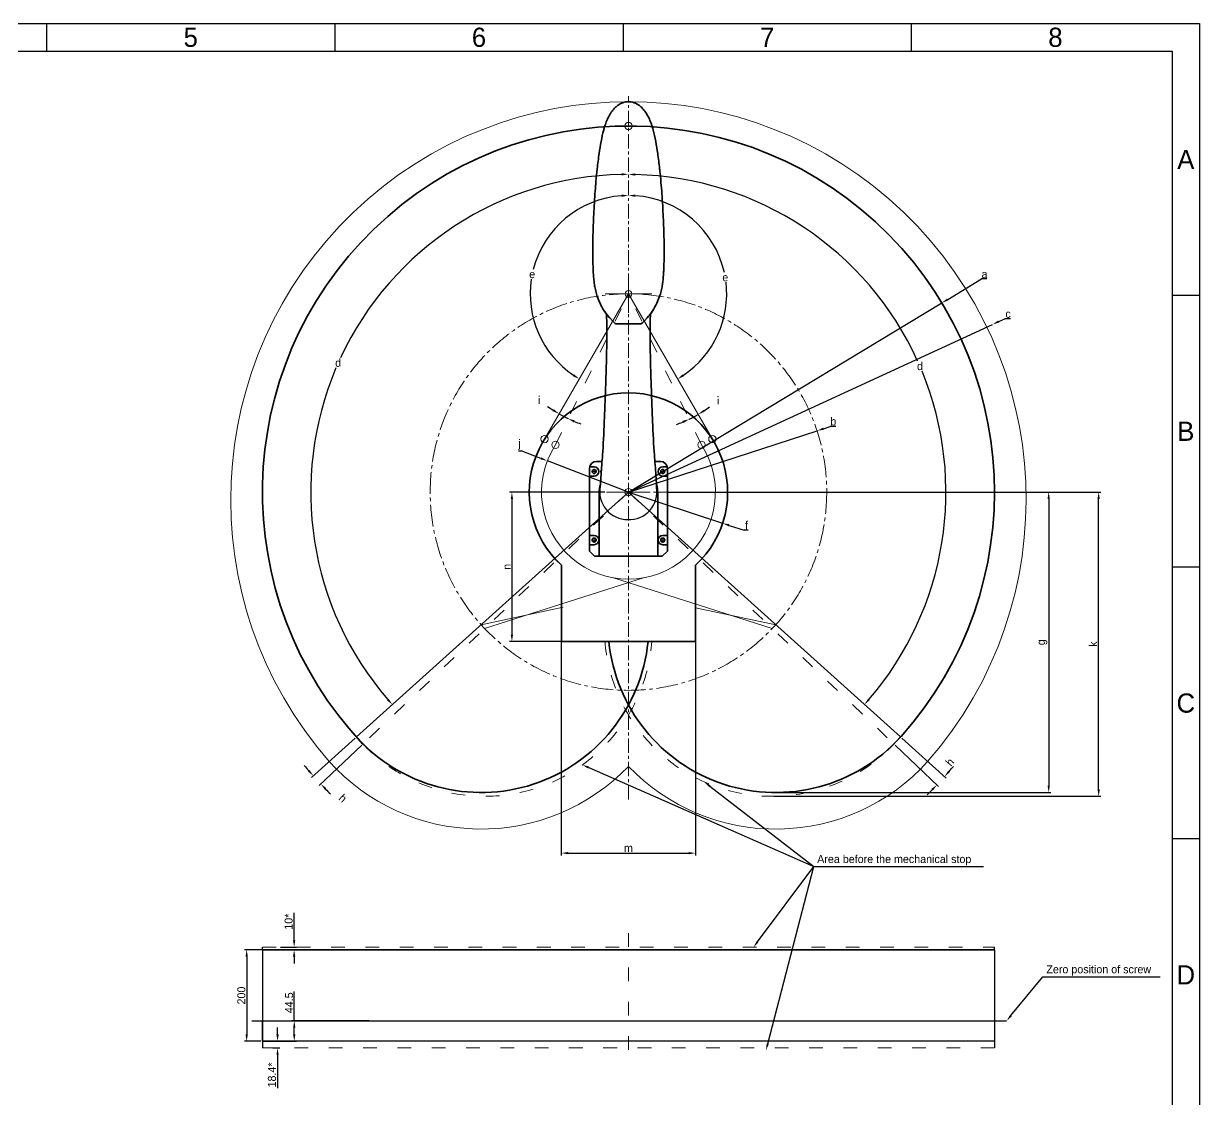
# Model space of a CAD drawing. Header units: millimetres. Extents: x 4086 to 8300, y 123 to 1549.
# Drawn here: x 7271 to 8300, y 609 to 1549 of the extents above; entities that cross this region are included whole.
import ezdxf
from ezdxf import colors
from ezdxf.entities.mleader import LeaderData, LeaderLine
from ezdxf.enums import TextEntityAlignment as Align
from ezdxf.math import Vec2, Vec3

# ---------------------------------------------------------------- set-up
doc = ezdxf.new("R2010")
doc.units = ezdxf.units.MM
for name, pattern in [('ACAD_ISO03W100', [30, 12, -18]), ('CENTER2', [28.575, 19.05, -3.175, 3.175, -3.175]), ('CENTERX2', [20.32, 12.7, -2.54, 2.54, -2.54])]:
    doc.linetypes.add(name, pattern=pattern)
doc.layers.add('09_ALL_ROUNDS', color=7, linetype='Continuous')
doc.layers.add('20_ALL_FEATURES', color=7, linetype='Continuous')
for name, color, linetype, lineweight in [('中心线层', 7, 'CENTER2', 0), ('标注层', 7, 'Continuous', 0), ('粗线层', 7, 'Continuous', 35), ('细线层', 7, 'Continuous', 0), ('虚线层', 7, 'ACAD_ISO03W100', 0)]:
    doc.layers.add(name, color=color, linetype=linetype, lineweight=lineweight)
doc.styles.get("Standard").update_dxf_attribs({"font": 'simsun.ttc'})
doc.styles.add('思源黑', font='SourceHanSansCN-Normal.ttf')
doc.dimstyles.new('半径标注', dxfattribs={"dimtxt": 7, "dimasz": 6, "dimexe": 1.25, "dimexo": 0.625, "dimtad": 1, "dimtoh": 1, "dimlfac": 4, "dimdsep": 46, "dimtxsty": '思源黑', "dimcen": 2.5, "dimadec": 0, "dimazin": 0, "dimtfac": 1, "dimtmove": 0, "dimatfit": 3, "dimfxl": 1, "dimarcsym": 0})
doc.dimstyles.new('尺寸标注_细节_1_2比例', dxfattribs={"dimtxt": 7, "dimasz": 6, "dimexe": 2, "dimexo": 1.5, "dimgap": 1, "dimtad": 1, "dimlfac": 2, "dimdsep": 46, "dimtxsty": '思源黑', "dimcen": 0.09, "dimadec": 0, "dimazin": 0, "dimtp": 0.01, "dimtm": 0.01, "dimtfac": 1, "dimtofl": 0, "dimtmove": 0, "dimatfit": 3, "dimfxl": 1, "dimtolj": 1, "dimarcsym": 0})
doc.dimstyles.new('角度标注', dxfattribs={"dimtxt": 7, "dimasz": 6, "dimexe": 1.25, "dimexo": 0.625, "dimtad": 1, "dimtih": 1, "dimtoh": 1, "dimdsep": 46, "dimtxsty": '思源黑', "dimcen": 2.5, "dimadec": 0, "dimazin": 0, "dimtfac": 1, "dimtmove": 0, "dimatfit": 3, "dimfxl": 1, "dimarcsym": 0})

# ---------------------------------------------------------------- blocks, each defined once
blk = doc.blocks.new('1')
at = {"color": 2}
for p, q in [((7291.7, 1549.2), (7291.7, 1525.2)), ((7543.7, 1549.2), (7543.7, 1525.2)), ((7795.7, 1549.2), (7795.7, 1525.2)), ((8047.7, 1549.2), (8047.7, 1525.2)), ((8299.7, 1311.6), (8275.7, 1311.6)), ((8299.7, 1074), (8275.7, 1074)), ((8299.7, 836.4), (8275.7, 836.4))]:
    blk.add_line(p, q, dxfattribs=at)
for points in [[(6283.7, 123.6), (6283.7, 1549.2), (8299.7, 1549.2), (8299.7, 123.6)], [(6403.7, 147.6), (6403.7, 1525.2), (8275.7, 1525.2), (8275.7, 147.6)]]:
    blk.add_lwpolyline(points, close=True, dxfattribs=at)
at = {"color": 2, "style": '思源黑'}
for s, p in [('5', (7417.7, 1537.2)), ('6', (7669.7, 1537.2)), ('7', (7921.7, 1537.2)), ('8', (8173.7, 1537.2)), ('A', (8287.7, 1430.4)), ('B', (8287.7, 1192.8)), ('C', (8287.7, 955.2)), ('D', (8287.7, 717.6))]:
    blk.add_text(s, height=16.8, dxfattribs=at).set_placement(p, align=Align.MIDDLE_CENTER)
at = {"color": 7, "style": '思源黑'}
for tag, height, p in [('编号', 19.2, (8134.8, 252.7)), ('比例', 8, (7939.7, 171.6))]:
    blk.add_attdef(tag, text='', height=height, dxfattribs=at).set_placement(p, align=Align.MIDDLE)
at = {"linetype": 'Continuous', "lineweight": 0, "ltscale": 0.3, "style": '思源黑'}
for tag, p in [('当前页', (8121.4, 207.9)), ('总页数', (8160.3, 207.9))]:
    blk.add_attdef(tag, text='', height=8, dxfattribs=at).set_placement(p, align=Align.MIDDLE)
blk = doc.blocks.new('*D1351')
at = {"layer": 'Defpoints', "color": 0}
for p in [(7800.4, 1139.6), (7800.4, 1139.6), (7562.6, 925.5), (7568.3, 919.4), (7527, 889.1)]:
    blk.add_point(p, dxfattribs=at)
at = {"layer": '标注层', "color": 0, "lineweight": -2}
for p, q in [((7561.5, 924.5), (7523.4, 890.2)), ((7567.2, 918.3), (7530, 883))]:
    blk.add_line(p, q, dxfattribs=at)
for start, end in [(220.1456, 221.0728), (224.4272, 225.3544)]:
    blk.add_arc((7800.4, 1139.6), 370.8, start, end, dxfattribs=at)
at = {"layer": '标注层', "color": 0}
for points in [[(7520.1, 895.4), (7521.6, 896.7), (7524.9, 891.5)], [(7536.3, 880.8), (7534.9, 879.4), (7531.5, 884.4)]]:
    blk.add_solid(points, dxfattribs=at)
at = {"layer": '标注层', "color": 0, "insert": (7550.7, 872), "char_height": 7, "attachment_point": 5, "rotation": 316.9858, "style": '思源黑'}
blk.add_mtext('h', dxfattribs=at)
blk = doc.blocks.new('*D1352')
at = {"layer": 'Defpoints', "color": 0}
for p in [(7494.6, 741.7), (7498, 739.5), (7508.1, 739.5)]:
    blk.add_point(p, dxfattribs=at)
at = {"layer": '标注层', "color": 0, "lineweight": -2}
for p, q in [((7508.1, 747.7), (7508.1, 771.8)), ((7496.1, 741.7), (7510.1, 741.7)), ((7499.5, 739.5), (7510.1, 739.5)), ((7508.1, 733.5), (7508.1, 727.5))]:
    blk.add_line(p, q, dxfattribs=at)
at = {"layer": '标注层', "color": 0}
for points in [[(7507.1, 747.7), (7509.1, 747.7), (7508.1, 741.7)], [(7509.1, 733.5), (7507.1, 733.5), (7508.1, 739.5)]]:
    blk.add_solid(points, dxfattribs=at)
at = {"layer": '标注层', "color": 0, "insert": (7503.3, 764.1), "char_height": 7, "attachment_point": 5, "rotation": 90, "style": '思源黑'}
blk.add_mtext('\\A1;10*', dxfattribs=at)
blk = doc.blocks.new('*D1353')
at = {"layer": 'Defpoints', "color": 0}
for p in [(7800.4, 1139.6), (7800.4, 1139.6), (8038.2, 925.5), (8032.5, 919.4), (8072.3, 886.1)]:
    blk.add_point(p, dxfattribs=at)
at = {"layer": '标注层', "color": 0, "lineweight": -2}
for p, q in [((8033.6, 918.3), (8071.5, 882.3)), ((8039.3, 924.5), (8078.2, 889.5))]:
    blk.add_line(p, q, dxfattribs=at)
for start, end in [(318.9246, 319.8493), (314.6507, 315.5754)]:
    blk.add_arc((7800.4, 1139.6), 371.8, start, end, dxfattribs=at)
at = {"layer": '标注层', "color": 0}
for points in [[(8079.9, 896), (8081.4, 894.7), (8076.7, 890.9)], [(8066.6, 878.7), (8065.2, 880.1), (8070.1, 883.7)]]:
    blk.add_solid(points, dxfattribs=at)
at = {"layer": '标注层', "color": 0, "insert": (8081.4, 903.6), "char_height": 7, "attachment_point": 5, "rotation": 49.9608, "style": '思源黑'}
blk.add_mtext('h', dxfattribs=at)
blk = doc.blocks.new('*D1354')
at = {"layer": 'Defpoints', "color": 0}
for p in [(7508.2, 677.3), (7575, 677.3), (7479.8, 659.5)]:
    blk.add_point(p, dxfattribs=at)
at = {"layer": '标注层', "color": 0, "lineweight": -2}
for p, q in [((7508.2, 677.3), (7508.2, 703)), ((7573.5, 677.3), (7506.2, 677.3)), ((7508.2, 665.5), (7508.2, 671.3)), ((7481.3, 659.5), (7510.2, 659.5))]:
    blk.add_line(p, q, dxfattribs=at)
at = {"layer": '标注层', "color": 0}
for points in [[(7509.2, 671.3), (7507.2, 671.3), (7508.2, 677.3)], [(7507.2, 665.5), (7509.2, 665.5), (7508.2, 659.5)]]:
    blk.add_solid(points, dxfattribs=at)
at = {"layer": '标注层', "color": 0, "insert": (7503.7, 693.2), "char_height": 7, "attachment_point": 5, "rotation": 90, "style": '思源黑'}
blk.add_mtext('\\A1;44.5', dxfattribs=at)
blk = doc.blocks.new('*D1355')
at = {"layer": 'Defpoints', "color": 0}
for p in [(7491.2, 739.5), (7466.6, 659.5), (7480.4, 659.5)]:
    blk.add_point(p, dxfattribs=at)
at = {"layer": '标注层', "color": 0, "lineweight": -2}
for p, q in [((7489.7, 739.5), (7464.6, 739.5)), ((7466.6, 733.5), (7466.6, 665.5)), ((7478.9, 659.5), (7464.6, 659.5))]:
    blk.add_line(p, q, dxfattribs=at)
at = {"layer": '标注层', "color": 0}
for points in [[(7467.6, 733.5), (7465.6, 733.5), (7466.6, 739.5)], [(7465.6, 665.5), (7467.6, 665.5), (7466.6, 659.5)]]:
    blk.add_solid(points, dxfattribs=at)
at = {"layer": '标注层', "color": 0, "insert": (7462, 699.5), "char_height": 7, "attachment_point": 5, "rotation": 90, "style": '思源黑'}
blk.add_mtext('\\A1;200', dxfattribs=at)
blk = doc.blocks.new('*D1356')
at = {"layer": 'Defpoints', "color": 0}
for p in [(7493.6, 659.5), (7487.9, 653.7), (7493.6, 653.7)]:
    blk.add_point(p, dxfattribs=at)
at = {"layer": '标注层', "color": 0, "lineweight": -2}
for p, q in [((7493.6, 665.5), (7493.6, 671.5)), ((7492.1, 659.5), (7491.6, 659.5)), ((7489.4, 653.7), (7495.6, 653.7)), ((7493.6, 647.7), (7493.6, 618.5))]:
    blk.add_line(p, q, dxfattribs=at)
at = {"layer": '标注层', "color": 0}
for points in [[(7492.6, 665.5), (7494.6, 665.5), (7493.6, 659.5)], [(7494.6, 647.7), (7492.6, 647.7), (7493.6, 653.7)]]:
    blk.add_solid(points, dxfattribs=at)
at = {"layer": '标注层', "color": 0, "insert": (7488.7, 630.1), "char_height": 7, "attachment_point": 5, "rotation": 90, "style": '思源黑'}
blk.add_mtext('\\A1;18.4*', dxfattribs=at)
blk = doc.blocks.new('*D1357')
at = {"layer": 'Defpoints', "color": 0}
for p in [(7832.6, 1139.6), (7929.2, 877), (8167.8, 877)]:
    blk.add_point(p, dxfattribs=at)
at = {"layer": '标注层', "color": 0, "lineweight": -2}
for p, q in [((7834.1, 1139.6), (8169.8, 1139.6)), ((8167.8, 1133.6), (8167.8, 883)), ((7930.7, 877), (8169.8, 877))]:
    blk.add_line(p, q, dxfattribs=at)
at = {"layer": '标注层', "color": 0}
for points in [[(8168.8, 1133.6), (8166.8, 1133.6), (8167.8, 1139.6)], [(8166.8, 883), (8168.8, 883), (8167.8, 877)]]:
    blk.add_solid(points, dxfattribs=at)
at = {"layer": '标注层', "color": 0, "insert": (8162.1, 1008.3), "char_height": 7, "attachment_point": 5, "rotation": 90, "style": '思源黑'}
blk.add_mtext('\\A1;g', dxfattribs=at)
blk = doc.blocks.new('*D1358')
at = {"layer": 'Defpoints', "color": 0}
for p in [(7858.5, 1139.6), (8211.5, 1139.6), (7926.1, 873.7)]:
    blk.add_point(p, dxfattribs=at)
at = {"layer": '标注层', "color": 0, "lineweight": -2}
for p, q in [((7860, 1139.6), (8213.5, 1139.6)), ((8211.5, 879.7), (8211.5, 1133.6)), ((7927.6, 873.7), (8213.5, 873.7))]:
    blk.add_line(p, q, dxfattribs=at)
at = {"layer": '标注层', "color": 0}
for points in [[(8212.5, 1133.6), (8210.5, 1133.6), (8211.5, 1139.6)], [(8210.5, 879.7), (8212.5, 879.7), (8211.5, 873.7)]]:
    blk.add_solid(points, dxfattribs=at)
at = {"layer": '标注层', "color": 0, "insert": (8206.6, 1006.7), "char_height": 7, "attachment_point": 5, "rotation": 90, "style": '思源黑'}
blk.add_mtext('\\A1;k', dxfattribs=at)
blk = doc.blocks.new('*D1359')
at = {"layer": 'Defpoints', "color": 0}
for p in [(7800.4, 1139.6), (7882.7, 1112.4)]:
    blk.add_point(p, dxfattribs=at)
at = {"layer": '标注层', "color": 0, "lineweight": -2}
for p, q in [((7800.4, 1139.6), (7882.7, 1112.4)), ((7888.4, 1110.5), (7901.5, 1106.2)), ((7905.1, 1106.2), (7901.5, 1106.2))]:
    blk.add_line(p, q, dxfattribs=at)
at = {"layer": '标注层', "color": 0}
blk.add_solid([(7888.8, 1111.5), (7888.1, 1109.6), (7882.7, 1112.4)], dxfattribs=at)
at = {"layer": '标注层', "color": 0, "insert": (7903.6, 1110.7), "char_height": 7, "attachment_point": 5, "style": '思源黑'}
blk.add_mtext('f', dxfattribs=at)
blk = doc.blocks.new('*D1360')
at = {"layer": 'Defpoints', "color": 0}
for p in [(7800.3, 1313.2), (7800.4, 1313), (7856.1, 1204.7), (7873.7, 1186), (7864.2, 1180.9)]:
    blk.add_point(p, dxfattribs=at)
at = {"layer": '标注层', "color": 0, "lineweight": -2}
for start, end in [(302.8232, 305.6464), (295.8, 300), (290.1536, 292.9768)]:
    blk.add_arc((7800.4, 1313), 121.8, start, end, dxfattribs=at)
at = {"layer": '标注层', "color": 0}
for points in [[(7848.4, 1199.9), (7847.5, 1201.8), (7853.4, 1203.3)], [(7865.9, 1211.5), (7866.9, 1209.8), (7861.3, 1207.5)]]:
    blk.add_solid(points, dxfattribs=at)
at = {"layer": '标注层', "color": 0, "insert": (7878.7, 1219.7), "char_height": 7, "attachment_point": 5}
blk.add_mtext('i', dxfattribs=at)
blk = doc.blocks.new('*D1361')
at = {"layer": 'Defpoints', "color": 0}
for p in [(7741.7, 1023.7), (7859.1, 1023.7), (7859.1, 824)]:
    blk.add_point(p, dxfattribs=at)
at = {"layer": '标注层', "color": 0, "lineweight": -2}
for p, q in [((7741.7, 1022.2), (7741.7, 822)), ((7859.1, 1022.2), (7859.1, 822)), ((7747.7, 824), (7853.1, 824))]:
    blk.add_line(p, q, dxfattribs=at)
at = {"layer": '标注层', "color": 0}
for points in [[(7747.7, 825), (7747.7, 823), (7741.7, 824)], [(7853.1, 823), (7853.1, 825), (7859.1, 824)]]:
    blk.add_solid(points, dxfattribs=at)
at = {"layer": '标注层', "color": 0, "insert": (7800.4, 828.5), "char_height": 7, "attachment_point": 5, "style": '思源黑'}
blk.add_mtext('\\A1;m', dxfattribs=at)
blk = doc.blocks.new('*D1362')
at = {"layer": 'Defpoints', "color": 0}
for p in [(7729.5, 1166.9), (7800.4, 1139.6)]:
    blk.add_point(p, dxfattribs=at)
at = {"layer": '标注层', "color": 0, "lineweight": -2}
for p, q in [((7704.2, 1175.7), (7706.7, 1175.7)), ((7723.9, 1169.1), (7706.7, 1175.7)), ((7800.4, 1139.6), (7729.5, 1166.9))]:
    blk.add_line(p, q, dxfattribs=at)
at = {"layer": '标注层', "color": 0}
blk.add_solid([(7723.5, 1168.2), (7724.2, 1170), (7729.5, 1166.9)], dxfattribs=at)
at = {"layer": '标注层', "color": 0, "insert": (7705.2, 1181.2), "char_height": 7, "attachment_point": 5, "style": '思源黑'}
blk.add_mtext('j', dxfattribs=at)
blk = doc.blocks.new('*D1363')
at = {"layer": 'Defpoints', "color": 0}
for p in [(7965.3, 1193.2), (7800.4, 1139.6)]:
    blk.add_point(p, dxfattribs=at)
at = {"layer": '标注层', "color": 0, "lineweight": -2}
for p, q in [((7800.4, 1139.6), (7965.3, 1193.2)), ((7971, 1195), (7976.7, 1196.9)), ((7981.8, 1196.9), (7976.7, 1196.9))]:
    blk.add_line(p, q, dxfattribs=at)
at = {"layer": '标注层', "color": 0}
blk.add_solid([(7970.7, 1196), (7971.3, 1194.1), (7965.3, 1193.2)], dxfattribs=at)
at = {"layer": '标注层', "color": 0, "insert": (7979.5, 1201.4), "char_height": 7, "attachment_point": 5, "style": '思源黑'}
blk.add_mtext('b', dxfattribs=at)
blk = doc.blocks.new('*D1364')
at = {"layer": 'Defpoints', "color": 0}
for p in [(7800.4, 1459.6), (7993.3, 1339.4), (7800.4, 1313), (7800.4, 1139.6), (8038.2, 925.5)]:
    blk.add_point(p, dxfattribs=at)
at = {"layer": '标注层', "color": 0, "lineweight": -2}
for start, end in [(24.3774, 88.7617), (319.2383, 22.3567)]:
    blk.add_arc((7800.4, 1139.6), 277.6, start, end, dxfattribs=at)
at = {"layer": '标注层', "color": 0}
for points in [[(7806.4, 1418.2), (7806.4, 1416.2), (7800.4, 1417.3)], [(8009.9, 959), (8011.4, 957.7), (8006.7, 953.9)]]:
    blk.add_solid(points, dxfattribs=at)
at = {"layer": '标注层', "color": 0, "insert": (8055.3, 1249.7), "char_height": 7, "attachment_point": 5, "style": '思源黑'}
blk.add_mtext('d', dxfattribs=at)
blk = doc.blocks.new('*D1365')
at = {"layer": 'Defpoints', "color": 0}
for p in [(7781.3, 1139.6), (7698.5, 1009), (7781.3, 1009)]:
    blk.add_point(p, dxfattribs=at)
at = {"layer": '标注层', "color": 0, "lineweight": -2}
for p, q in [((7779.8, 1139.6), (7696.5, 1139.6)), ((7698.5, 1133.6), (7698.5, 1015)), ((7779.8, 1009), (7696.5, 1009))]:
    blk.add_line(p, q, dxfattribs=at)
at = {"layer": '标注层', "color": 0}
for points in [[(7699.5, 1133.6), (7697.5, 1133.6), (7698.5, 1139.6)], [(7697.5, 1015), (7699.5, 1015), (7698.5, 1009)]]:
    blk.add_solid(points, dxfattribs=at)
at = {"layer": '标注层', "color": 0, "insert": (7694, 1074.3), "char_height": 7, "attachment_point": 5, "rotation": 90, "style": '思源黑'}
blk.add_mtext('\\A1;n', dxfattribs=at)
blk = doc.blocks.new('*D1366')
at = {"layer": 'Defpoints', "color": 0}
for p in [(7800.4, 1313), (7800.5, 1313.2), (7745, 1205.2), (7727.1, 1186), (7736.6, 1180.9)]:
    blk.add_point(p, dxfattribs=at)
at = {"layer": '标注层', "color": 0, "lineweight": -2}
for start, end in [(234.3271, 237.1636), (240, 244.2), (247.0364, 249.8729)]:
    blk.add_arc((7800.4, 1313), 121.2, start, end, dxfattribs=at)
at = {"layer": '标注层', "color": 0}
for points in [[(7734.2, 1210.3), (7735.2, 1212), (7739.8, 1208)], [(7753.5, 1202.3), (7752.7, 1200.5), (7747.6, 1203.8)]]:
    blk.add_solid(points, dxfattribs=at)
at = {"layer": '标注层', "color": 0, "insert": (7722.3, 1220.2), "char_height": 7, "attachment_point": 5}
blk.add_mtext('i', dxfattribs=at)
blk = doc.blocks.new('*D1367')
at = {"layer": 'Defpoints', "color": 0}
for p in [(7800.4, 1459.6), (7734.6, 1368.2), (7800.4, 1313), (7800.4, 1313), (7727.1, 1186)]:
    blk.add_point(p, dxfattribs=at)
at = {"layer": '标注层', "color": 0, "lineweight": -2}
for start, end in [(94.001, 165.6703), (171.3709, 235.999)]:
    blk.add_arc((7800.4, 1313), 85.9, start, end, dxfattribs=at)
at = {"layer": '标注层', "color": 0}
for points in [[(7794.4, 1397.7), (7794.4, 1399.7), (7800.4, 1398.9)], [(7751.8, 1240.9), (7752.9, 1242.6), (7757.4, 1238.5)]]:
    blk.add_solid(points, dxfattribs=at)
at = {"layer": '标注层', "color": 0, "insert": (7716.2, 1330.1), "char_height": 7, "attachment_point": 5, "style": '思源黑'}
blk.add_mtext('e', dxfattribs=at)
blk = doc.blocks.new('*D1368')
at = {"layer": 'Defpoints', "color": 0}
for p in [(8074.4, 1305), (7800.4, 1139.6)]:
    blk.add_point(p, dxfattribs=at)
at = {"layer": '标注层', "color": 0, "lineweight": -2}
for p, q in [((8079.5, 1308.1), (8109.1, 1325.9)), ((8113.7, 1325.9), (8109.1, 1325.9)), ((7800.4, 1139.6), (8074.4, 1305))]:
    blk.add_line(p, q, dxfattribs=at)
at = {"layer": '标注层', "color": 0}
blk.add_solid([(8079, 1308.9), (8080, 1307.2), (8074.4, 1305)], dxfattribs=at)
at = {"layer": '标注层', "color": 0, "insert": (8111.7, 1330.1), "char_height": 7, "attachment_point": 5, "style": '思源黑'}
blk.add_mtext('a', dxfattribs=at)
blk = doc.blocks.new('*D1369')
at = {"layer": 'Defpoints', "color": 0}
for p in [(7800.4, 1459.6), (7866.2, 1368.2), (7800.4, 1313), (7800.4, 1313), (7873.7, 1186)]:
    blk.add_point(p, dxfattribs=at)
at = {"layer": '标注层', "color": 0, "lineweight": -2}
for start, end in [(12.467, 85.999), (304.001, 6.8006)]:
    blk.add_arc((7800.4, 1313), 85.9, start, end, dxfattribs=at)
at = {"layer": '标注层', "color": 0}
for points in [[(7806.4, 1399.7), (7806.4, 1397.7), (7800.4, 1398.9)], [(7847.9, 1242.6), (7849, 1240.9), (7843.4, 1238.5)]]:
    blk.add_solid(points, dxfattribs=at)
at = {"layer": '标注层', "color": 0, "insert": (7885.1, 1327.3), "char_height": 7, "attachment_point": 5, "style": '思源黑'}
blk.add_mtext('e', dxfattribs=at)
blk = doc.blocks.new('*D1370')
at = {"layer": 'Defpoints', "color": 0}
for p in [(7800.4, 1459.6), (7607.4, 1339.5), (7800.4, 1313), (7800.4, 1139.6), (7562.6, 925.5)]:
    blk.add_point(p, dxfattribs=at)
at = {"layer": '标注层', "color": 0, "lineweight": -2}
for start, end in [(91.2376, 154.9813), (157.0107, 220.7624)]:
    blk.add_arc((7800.4, 1139.6), 277.8, start, end, dxfattribs=at)
at = {"layer": '标注层', "color": 0}
for points in [[(7794.4, 1416.4), (7794.4, 1418.4), (7800.4, 1417.4)], [(7589.3, 957.6), (7590.8, 958.9), (7594, 953.8)]]:
    blk.add_solid(points, dxfattribs=at)
at = {"layer": '标注层', "color": 0, "insert": (7546.6, 1252.6), "char_height": 7, "attachment_point": 5, "style": '思源黑'}
blk.add_mtext('d', dxfattribs=at)
blk = doc.blocks.new('*D1371')
at = {"layer": 'Defpoints', "color": 0}
for p in [(8118.7, 1286.2), (7800.4, 1139.6)]:
    blk.add_point(p, dxfattribs=at)
at = {"layer": '标注层', "color": 0, "lineweight": -2}
for p, q in [((7800.4, 1139.6), (8118.7, 1286.2)), ((8124.2, 1288.7), (8129.6, 1291.2)), ((8134.3, 1291.2), (8129.6, 1291.2))]:
    blk.add_line(p, q, dxfattribs=at)
at = {"layer": '标注层', "color": 0}
blk.add_solid([(8123.7, 1289.6), (8124.6, 1287.8), (8118.7, 1286.2)], dxfattribs=at)
at = {"layer": '标注层', "color": 0, "insert": (8132.3, 1295.4), "char_height": 7, "attachment_point": 5, "style": '思源黑'}
blk.add_mtext('c', dxfattribs=at)
blk = doc.blocks.new('SW_CENTERMARKSYMBOL_16')
at = {"layer": '中心线层', "color": 0}
for p, q in [((-1.5, 0), (-1.95, 0)), ((0, 0), (-0.75, 0)), ((0, 1.5), (0, 1.95)), ((0, 0), (0, 0.75)), ((0, 0), (0, -0.75)), ((0, 0), (0.75, 0)), ((1.5, 0), (1.95, 0)), ((0, -1.5), (0, -1.95))]:
    blk.add_line(p, q, dxfattribs=at)

msp = doc.modelspace()

# ---------------------------------------------------------------- linework, layer by layer
at = {"color": 7, "linetype": 'Continuous'}
msp.add_arc((7799.6084, 1139.9692), 24.3159, 168.6335578, 270.5697738, dxfattribs=at)
at = {"layer": '09_ALL_ROUNDS', "color": 7, "linetype": 'Continuous'}
msp.add_arc((7801.2711, 1139.7261), 24.1135, 266.6219188, 9.5975651, dxfattribs=at)
at = {"layer": '20_ALL_FEATURES'}
for p, q in [((7480.4037, 739.5402), (7480.4037, 741.7402)), ((8120.4037, 739.5402), (8120.4037, 741.7402)), ((7480.4037, 739.5402), (7480.4037, 659.5402)), ((8120.4037, 739.5402), (8120.4037, 659.5402)), ((7471.1784, 677.3402), (8130.9933, 677.3402)), ((7480.4037, 659.5402), (7480.4037, 677.3402)), ((8120.4037, 659.5402), (7480.4037, 659.5402)), ((7480.4037, 659.5402), (7480.4037, 653.7002)), ((8120.4037, 659.5402), (8120.4037, 653.7002))]:
    msp.add_line(p, q, dxfattribs=at)
at = {"layer": '中心线层', "linetype": 'CENTERX2'}
msp.add_line((7800.4558, 870.9004), (7800.3349, 1485.8302), dxfattribs=at)
at = {"layer": '粗线层', "color": 7, "linetype": 'Continuous'}
for p, q in [((7769.5308, 1334.0361), (7769.5096, 1334.5212)), ((7831.2616, 1334.5212), (7831.2403, 1334.0361)), ((7778.9662, 1298.4858), (7778.0619, 1299.9541)), ((7822.7092, 1299.9541), (7821.8051, 1298.486)), ((7786.3426, 1289.3179), (7784.0032, 1291.8234)), ((7794.1947, 1286.6147), (7789.8999, 1286.6147)), ((7810.8713, 1286.6147), (7789.8999, 1286.6147)), ((7816.7679, 1291.8233), (7814.4286, 1289.3179)), ((7772.3947, 1166.4427), (7777.302, 1166.4427)), ((7823.4874, 1166.4427), (7828.3947, 1166.4427)), ((7766.3947, 1160.4427), (7766.3947, 1088.0427)), ((7766.7947, 1153.6427), (7770.3947, 1153.6427)), ((7770.3947, 1161.6427), (7767.0281, 1161.6427)), ((7833.7613, 1161.6427), (7830.3947, 1161.6427)), ((7830.3947, 1153.6427), (7833.9947, 1153.6427)), ((7834.3947, 1088.0427), (7834.3947, 1160.4427)), ((7775.9846, 1148.2582), (7775.9504, 1147.6637)), ((7774.8149, 1139.2428), (7774.8158, 1083.6427)), ((7825.9736, 1083.6427), (7825.9745, 1139.2428)), ((7770.3947, 1101.6427), (7766.7947, 1101.6427)), ((7833.9947, 1101.6427), (7830.3947, 1101.6427)), ((7766.7947, 1093.6427), (7770.3947, 1093.6427)), ((7830.3947, 1093.6427), (7833.9947, 1093.6427)), ((7770.7947, 1083.6427), (7766.3947, 1088.0427)), ((7775.5701, 1083.6427), (7770.7947, 1083.6427)), ((7775.5947, 1083.6427), (7825.1947, 1083.6427)), ((7829.9947, 1083.6427), (7825.2193, 1083.6427)), ((7829.9947, 1083.6427), (7834.3947, 1088.0427))]:
    msp.add_line(p, q, dxfattribs=at)
at = {"layer": '粗线层'}
for p, q in [((7741.737, 1075.7585), (7741.737, 1008.976)), ((7859.0704, 1075.7585), (7859.0704, 1008.976)), ((7741.737, 1008.976), (7859.0704, 1008.976)), ((7480.4037, 739.5402), (8120.4037, 739.5402))]:
    msp.add_line(p, q, dxfattribs=at)
at = {"layer": '粗线层', "color": 7, "linetype": 'Continuous'}
for points in [[(7778.9662, 1298.4858), (7779.3518, 1297.8901), (7779.9693, 1296.968), (7780.6264, 1296.0312), (7781.322, 1295.0882), (7782.0391, 1294.164), (7782.7666, 1293.269), (7783.5167, 1292.3826), (7784.0032, 1291.8234)], [(7816.7679, 1291.8233), (7817.2588, 1292.3877), (7818.014, 1293.2804), (7818.7464, 1294.1821), (7819.4664, 1295.111), (7820.1631, 1296.0567), (7820.8174, 1296.9908), (7821.4284, 1297.9039), (7821.8051, 1298.486)]]:
    msp.add_lwpolyline(points, dxfattribs=at)
for centre in [(7770.3947, 1157.6427), (7830.3947, 1157.6427), (7770.3947, 1097.6427), (7830.3947, 1097.6427)]:
    msp.add_circle(centre, 1.8, dxfattribs=at)
for centre, radius, start, end in [((7820.8491, 1448.2809), 42.5027, 152.3600525, 153.9521746), ((7779.922, 1448.2809), 42.5027, 26.0478256, 27.6399473), ((8160.7185, 1380.2449), 389.883, 171.8241685, 173.8272187), ((7440.0527, 1380.245), 389.883, 6.172774, 8.1758243), ((8486.8687, 1348.2204), 717.6218, 175.2567557, 176.027587), ((7113.9024, 1348.2204), 717.6218, 3.972413, 4.7432441), ((8508.0272, 1346.7699), 738.8295, 176.0290379, 176.8594936), ((7092.744, 1346.7699), 738.8295, 3.1405064, 3.9709621), ((8586.9564, 1342.5545), 817.8713, 176.8675563, 178.2151736), ((7016.2013, 1342.657), 815.4828, 1.7828527, 3.1344174), ((8424.8493, 1347.4742), 655.6895, 178.2036617, 178.8539148), ((7150.2202, 1346.8141), 681.3993, 1.1583527, 1.784071), ((8274.9816, 1350.2314), 505.797, 178.8266224, 179.8309132), ((7302.1155, 1349.954), 529.4717, 0.1915402, 1.1509241), ((8179.558, 1350.4289), 410.3732, 179.8191683, 180.9350546), ((7409.4988, 1350.506), 422.0872, 359.0804301, 0.1653467), ((8110.6231, 1349.1307), 341.4261, 180.9060152, 182.4524066), ((7478.9149, 1349.46), 352.6632, 357.5722314, 359.0693468), ((7869.8341, 1335.6091), 100.2311, 185.2460244, 186.7100704), ((7730.9371, 1335.6091), 100.2311, 353.2899296, 354.7539756), ((7856.1045, 1334.0182), 86.4097, 186.7261141, 187.829662), ((7830.26, 1329.7414), 60.2061, 191.3928282, 193.8691587), ((7770.5111, 1329.7414), 60.2061, 346.1308402, 348.6071732), ((7744.6666, 1334.0182), 86.4097, 352.170338, 353.2738859), ((7828.4397, 1329.3992), 58.3564, 193.971349, 203.3564064), ((7772.3315, 1329.3992), 58.3564, 336.6435944, 346.0286506), ((7154.1272, 1216.5345), 625.1851, 355.3025613, 356.1750292), ((8461.0845, 1217.6091), 639.647, 183.834834, 184.6875755), ((7772.3947, 1160.4427), 6, 90, 180), ((7767.0281, 1162.0427), 0.4, 163.3984504, 270), ((7828.3947, 1160.4427), 6, 0, 90), ((7833.7613, 1162.0427), 0.4, 270, 16.6015496), ((7766.7947, 1153.2427), 0.4, 90, 180), ((7770.3947, 1157.6427), 4, 270, 90), ((7777.3947, 1157.6427), 1.2, 125.9412578, 225.5630968), ((7830.3947, 1157.6427), 4, 90, 270), ((7833.9947, 1153.2427), 0.4, 0, 90), ((7800.5839, 1139.2003), 25.769, 163.8625186, 179.905366), ((7800.2055, 1139.2003), 25.769, 0.0946141, 16.1376325), ((7766.7947, 1102.0427), 0.4, 180, 270), ((7770.3947, 1097.6427), 4, 270, 90), ((7830.3947, 1097.6427), 4, 90, 270), ((7833.9947, 1102.0427), 0.4, 270, 0), ((7766.7947, 1093.2427), 0.4, 90, 180), ((7833.9947, 1093.2427), 0.4, 0, 90)]:
    msp.add_arc(centre, radius, start, end, dxfattribs=at)
at = {"layer": '粗线层'}
for centre, radius, start, end in [((7800.4037, 1139.6427), 320, 315.2, 223.5), ((7800.4037, 1139.6427), 86.7351, 312.5621152, 227.4378848), ((7671.5919, 1023.6601), 146.6667, 222, 354.254013), ((7929.2155, 1023.6601), 146.6667, 185.745987, 318)]:
    msp.add_arc(centre, radius, start, end, dxfattribs=at)
at = {"layer": '粗线层', "color": 2, "linetype": 'Continuous'}
msp.add_arc((7770.3947, 1097.6427), 1.8, 180, 239.7040674, dxfattribs=at)
at = {"layer": '粗线层', "color": 7, "linetype": 'Continuous'}
for points, knots in [([(7791.3305, 1477.9206), (7792.579, 1478.796), (7795.4565, 1480.3271), (7798.6997, 1480.8382), (7800.3856, 1480.8387)], [0, 0, 0, 0, 0.474930258, 1, 1, 1, 1]), ([(7800.3856, 1480.8387), (7802.0714, 1480.8382), (7805.3146, 1480.3271), (7808.1921, 1478.796), (7809.4406, 1477.9206)], [0, 0, 0, 0, 0.525069744, 1, 1, 1, 1]), ([(7778.7602, 1456.2183), (7778.8949, 1456.7138), (7779.4417, 1458.6595), (7780.0616, 1460.5852), (7780.5773, 1462.0019)], [0, 0, 0, 0, 0.254068602, 1, 1, 1, 1]), ([(7820.1939, 1462.0019), (7820.3639, 1461.5348), (7821.0315, 1459.627), (7821.6112, 1457.689), (7822.011, 1456.2183)], [0, 0, 0, 0, 0.245911182, 1, 1, 1, 1]), ([(7774.7983, 1435.6907), (7775.3035, 1439.2033), (7776.3977, 1446.0894), (7777.8624, 1452.915), (7778.7602, 1456.2183)], [0, 0, 0, 0, 0.509012822, 1, 1, 1, 1]), ([(7822.0109, 1456.2183), (7822.9088, 1452.915), (7824.3734, 1446.0894), (7825.4676, 1439.2033), (7825.9728, 1435.6907)], [0, 0, 0, 0, 0.490987187, 1, 1, 1, 1]), ([(7771.7057, 1407.561), (7771.8074, 1408.7865), (7772.2247, 1413.6597), (7772.6986, 1418.5282), (7773.0969, 1422.1678)], [0, 0, 0, 0, 0.251419564, 1, 1, 1, 1]), ([(7827.6743, 1422.1678), (7827.8064, 1420.9601), (7828.3191, 1416.096), (7828.7614, 1411.2245), (7829.0654, 1407.561)], [0, 0, 0, 0, 0.248394442, 1, 1, 1, 1]), ([(7770.0229, 1326.4447), (7769.9652, 1327.0706), (7769.7541, 1329.5979), (7769.6159, 1332.1306), (7769.5308, 1334.0361)], [0, 0, 0, 0, 0.247874838, 1, 1, 1, 1]), ([(7831.2403, 1334.0361), (7831.2118, 1333.3975), (7831.0902, 1330.8646), (7830.9224, 1328.3334), (7830.7483, 1326.4447)], [0, 0, 0, 0, 0.252053352, 1, 1, 1, 1]), ([(7784.0032, 1291.8234), (7783.5726, 1292.3137), (7781.7691, 1294.4364), (7780.1153, 1296.6889), (7778.9662, 1298.4858)], [0, 0, 0, 0, 0.23427853, 1, 1, 1, 1]), ([(7821.8051, 1298.486), (7821.4056, 1297.8612), (7819.8529, 1295.5476), (7818.1168, 1293.3593), (7816.7679, 1291.8233)], [0, 0, 0, 0, 0.266199289, 1, 1, 1, 1]), ([(7781.1158, 1295.368), (7781.4217, 1290.3524), (7781.5776, 1280.2956), (7781.3951, 1265.2216), (7781.0542, 1250.1475), (7780.6004, 1235.077), (7780.035, 1220.0101), (7779.2681, 1199.9224), (7778.5903, 1184.858), (7777.9197, 1174.8292)], [0, 0, 0, 0, 0.124982761, 0.249984539, 0.374988233, 0.49999182, 0.624995422, 0.749999491, 1, 1, 1, 1]), ([(7822.8697, 1174.8292), (7822.1989, 1184.8604), (7821.521, 1199.9282), (7820.754, 1220.0206), (7820.1885, 1235.0911), (7819.7347, 1250.1651), (7819.3939, 1265.2427), (7819.2116, 1280.3201), (7819.3686, 1290.3793), (7819.6753, 1295.396)], [0, 0, 0, 0, 0.250000524, 0.375004601, 0.500008211, 0.625011804, 0.750015509, 0.875017298, 1, 1, 1, 1])]:
    msp.add_open_spline(points, degree=3, knots=knots, dxfattribs=at)
for points in [[(7783.1966, 1467.9989), (7784.0646, 1469.6526), (7785.0524, 1471.251), (7786.1672, 1472.7494)], [(7789.007, 1476.0015), (7787.9679, 1475.0058), (7787.0264, 1473.9039), (7786.1672, 1472.7494)], [(7789.0068, 1476.0017), (7789.7318, 1476.697), (7790.5081, 1477.3438), (7791.3305, 1477.9206)], [(7809.4406, 1477.9206), (7810.2631, 1477.3438), (7811.0394, 1476.697), (7811.7644, 1476.0017)], [(7814.604, 1472.7494), (7813.7448, 1473.9039), (7812.8033, 1475.0058), (7811.7642, 1476.0015)], [(7814.604, 1472.7494), (7815.7187, 1471.251), (7816.7066, 1469.6526), (7817.5746, 1467.9989)], [(7782.6628, 1466.9451), (7781.8767, 1465.3388), (7781.1892, 1463.6823), (7780.5776, 1462.0018)], [(7820.1936, 1462.0018), (7819.5819, 1463.6823), (7818.8945, 1465.3388), (7818.1084, 1466.9451)], [(7771.2397, 1317.8485), (7770.9454, 1319.3057), (7770.7033, 1320.774), (7770.501, 1322.2468)], [(7830.2702, 1322.2468), (7830.0678, 1320.774), (7829.8258, 1319.3057), (7829.5315, 1317.8485)], [(7778.0619, 1299.9541), (7776.8601, 1301.9826), (7775.7983, 1304.0986), (7774.8653, 1306.2639)], [(7825.9059, 1306.2639), (7824.9728, 1304.0986), (7823.911, 1301.9826), (7822.7092, 1299.9541)], [(7788.88, 1286.9818), (7787.9948, 1287.7154), (7787.1546, 1288.504), (7786.3426, 1289.3179)], [(7788.8774, 1286.9839), (7789.1563, 1286.7529), (7789.5371, 1286.6146), (7789.8993, 1286.6147)], [(7810.8717, 1286.6147), (7811.234, 1286.6147), (7811.6148, 1286.7529), (7811.8938, 1286.984)], [(7814.4286, 1289.3179), (7813.6166, 1288.504), (7812.7763, 1287.7155), (7811.8911, 1286.9818)], [(7777.2123, 1165.3356), (7776.7803, 1159.6448), (7776.3187, 1153.9556), (7775.9846, 1148.2582)], [(7824.839, 1147.6643), (7824.506, 1153.5603), (7824.0241, 1159.4471), (7823.5771, 1165.3356)], [(7775.9504, 1147.6637), (7775.8183, 1145.3249), (7775.6885, 1142.9848), (7775.8302, 1146.3626)], [(7824.9591, 1146.3627), (7825.1656, 1140.5596), (7824.9707, 1145.3314), (7824.839, 1147.6643)]]:
    msp.add_open_spline(points, degree=3, dxfattribs=at)
at = {"layer": '细线层'}
for p, q in [((7807.337, 1459.6427), (7793.4704, 1459.6427)), ((7800.4037, 1296.3959), (7800.4037, 1329.5562)), ((7800.4037, 1312.976), (7727.0704, 1185.959)), ((7780.0542, 1312.976), (7820.7533, 1312.976)), ((7800.4037, 1312.976), (7873.737, 1185.959)), ((7674.6722, 1020.3279), (7814.3958, 1064.9194)), ((7926.1353, 1020.3279), (7786.4116, 1064.9194))]:
    msp.add_line(p, q, dxfattribs=at)
at = {"layer": '细线层', "linetype": 'Continuous'}
for p, q in [((7826.9872, 1217.6444), (7826.987, 1217.6444)), ((7831.1906, 1151.3149), (7831.2148, 1151.3384))]:
    msp.add_line(p, q, dxfattribs=at)
at = {"layer": '细线层', "ltscale": 0.1}
for p, q in [((7800.4037, 1139.6427), (7562.5974, 925.5209)), ((7781.3441, 1139.6427), (7819.4633, 1139.6427)), ((7800.4037, 1139.6427), (8038.2101, 925.5209)), ((7671.5919, 1023.6601), (7743.3228, 1038.9069)), ((7929.2155, 1023.6601), (7859.0704, 1038.5699))]:
    msp.add_line(p, q, dxfattribs=at)
at = {"layer": '细线层', "linetype": 'Continuous'}
for centre in [(7800.4037, 1459.6427), (7800.4037, 1139.6427)]:
    msp.add_circle(centre, 3.2, dxfattribs=at)
at = {"layer": '细线层'}
for centre, radius in [((7800.4037, 1459.6427), 3.2), ((7800.4037, 1312.976), 2.8962), ((7800.4037, 1312.976), 2.8962), ((7727.0704, 1185.959), 3.2), ((7736.5698, 1180.9293), 3.2), ((7864.2376, 1180.9293), 3.2), ((7873.737, 1185.959), 3.2), ((7800.4037, 1139.6427), 3.2)]:
    msp.add_circle(centre, radius, dxfattribs=at)
for centre, radius, start, end in [((7800.4037, 1133.1498), 347.6889, 318.7951672, 221.2048328), ((7800.4037, 1139.6427), 86.7351, 147.724085, 227.4378848), ((7800.4037, 1139.6427), 86.7351, 312.5621152, 32.275915), ((7800.4037, 1139.6427), 76.022, 147.1059598, 32.8940402), ((7671.5919, 1023.6601), 178.6667, 222, 316.1339124), ((7929.2155, 1023.6601), 178.6667, 223.8660876, 318)]:
    msp.add_arc(centre, radius, start, end, dxfattribs=at)
at = {"layer": '虚线层'}
for p, q in [((7736.5698, 1180.9293), (7800.4037, 1312.976)), ((7864.2376, 1180.9293), (7800.4037, 1312.976)), ((7800.4037, 1139.6427), (7568.2839, 919.3692)), ((7834.1852, 1139.6427), (7766.6222, 1139.6427)), ((7800.4037, 1139.6427), (8032.5235, 919.3692)), ((7800.4037, 754.0975), (7800.4037, 636.4763)), ((7480.4037, 741.7402), (8120.4037, 741.7402)), ((8120.4037, 653.7002), (7480.4037, 653.7002))]:
    msp.add_line(p, q, dxfattribs=at)
at = {"layer": '虚线层', "linetype": 'CENTER2'}
msp.add_circle((7800.4037, 1139.6427), 173.3333, dxfattribs=at)
at = {"layer": '虚线层'}
for centre, start, end in [((7674.6722, 1020.3279), 223.5, 355.5609164), ((7926.1353, 1020.3279), 184.4390836, 316.5)]:
    msp.add_arc(centre, 146.6667, start, end, dxfattribs=at)

# ---------------------------------------------------------------- block references
msp.add_blockref('1', (0, 0))
at = {"layer": '粗线层', "xscale": 1.152, "yscale": 1.152, "zscale": 1.152, "rotation": 270}
for p in [(7800.4038, 1459.6387), (7800.4038, 1309.6387), (7770.3947, 1157.6427), (7830.3947, 1157.6427), (7800.4037, 1139.6427), (7800.4038, 1139.6387), (7770.3947, 1097.6427), (7830.3947, 1097.6427)]:
    msp.add_blockref('SW_CENTERMARKSYMBOL_16', p, dxfattribs=at)

# ---------------------------------------------------------------- dimensions: what is measured, and where the dimension line sits
at = {"layer": '标注层'}
dim = msp.add_angular_dim_2l(base=(7607.4367, 1339.4659), line1=((7800.4037, 1139.6427), (7562.5974, 925.5209)), line2=((7800.4037, 1459.6427), (7800.4037, 1312.976)), text='d', dimstyle='角度标注', override={"dimtxsty": '思源黑'}, dxfattribs=at)
dim.commit()
dim.dimension.update_dxf_attribs({"geometry": '*D1370', "text_midpoint": (7546.6327, 1252.6288)})
for base, line1, line2, text, dimstyle, override, picture, middle in [((7734.5697, 1368.2173), ((7800.4037, 1312.976), (7727.0704, 1185.959)), ((7800.4037, 1459.6427), (7800.4037, 1312.976)), 'e', '角度标注', {"dimtxsty": '思源黑'}, '*D1367', (7716.1784, 1330.0584)), ((7993.2636, 1339.3549), ((7800.4037, 1139.6427), (8038.2101, 925.5209)), ((7800.4037, 1459.6427), (7800.4037, 1312.976)), 'd', '角度标注', {"dimtxsty": '思源黑'}, '*D1364', (8055.2732, 1249.7401)), ((7866.2377, 1368.2173), ((7800.4037, 1312.976), (7873.737, 1185.959)), ((7800.4037, 1459.6427), (7800.4037, 1312.976)), 'e', '角度标注', {"dimtxsty": '思源黑'}, '*D1369', (7885.1349, 1327.3406)), ((7744.9978, 1205.1679), ((7736.5698, 1180.9293), (7800.5156, 1313.2074)), ((7800.4037, 1312.976), (7727.0704, 1185.959)), 'i', '角度标注', {"dimtxsty": 'Standard'}, '*D1366', (7722.3486, 1220.2409)), ((7856.0695, 1204.6622), ((7800.4037, 1312.976), (7873.737, 1185.959)), ((7864.2376, 1180.9293), (7800.2919, 1313.2074)), 'i', '角度标注', {"dimtxsty": 'Standard'}, '*D1360', (7878.7483, 1219.7415)), ((7527.0379, 889.1491), ((7800.4037, 1139.6427), (7562.5974, 925.5209)), ((7800.4037, 1139.6427), (7568.2839, 919.3692)), 'h', '尺寸标注_细节_1_2比例', {"dimtxsty": '思源黑'}, '*D1351', (7547.4671, 868.5358)), ((8072.3165, 886.0799), ((7800.4037, 1139.6427), (8032.5235, 919.3692)), ((7800.4037, 1139.6427), (8038.2101, 925.5209)), 'h', '尺寸标注_细节_1_2比例', {"dimtxsty": '思源黑'}, '*D1353', (8085.0506, 900.4633))]:
    dim = msp.add_angular_dim_2l(base=base, line1=line1, line2=line2, text=text, dimstyle=dimstyle, override=override, dxfattribs=at)
    dim.commit()
    dim.dimension.update_dxf_attribs({"geometry": picture, "text_midpoint": middle, "dimtype": 162})
for mpoint, text, picture, middle in [((8074.3842, 1304.9748), 'a', '*D1368', (8111.7216, 1325.9283)), ((7729.452, 1166.941), 'j', '*D1362', (7705.1668, 1175.6857))]:
    dim = msp.add_radius_dim(center=(7800.4037, 1139.6427), mpoint=mpoint, text=text, dimstyle='半径标注', override={"dimtxsty": '思源黑'}, dxfattribs=at)
    dim.commit()
    dim.dimension.update_dxf_attribs({"geometry": picture, "text_midpoint": middle, "dimtype": 164})
for mpoint, text, picture, middle in [((8118.7083, 1286.1986), 'c', '*D1371', (8132.2648, 1295.4054)), ((7965.2655, 1193.1687), 'b', '*D1363', (7979.5362, 1201.3682)), ((7882.749, 1112.3988), 'f', '*D1359', (7903.6142, 1110.693))]:
    dim = msp.add_radius_dim(center=(7800.4037, 1139.6427), mpoint=mpoint, text=text, dimstyle='半径标注', override={"dimtxsty": '思源黑'}, dxfattribs=at)
    dim.commit()
    dim.dimension.update_dxf_attribs({"geometry": picture, "text_midpoint": middle})
for base, p1, p2, text, picture, middle in [((7698.4611, 1008.976), (7781.3441, 1139.6427), (7781.3441, 1008.976), 'n', '*D1365', (7698.4611, 1074.3094)), ((8167.7929, 876.9934), (7832.5852, 1139.6427), (7929.2155, 876.9934), 'g', '*D1357', (8167.7929, 1008.3181)), ((8211.4549, 1139.6427), (7926.1353, 873.6612), (7858.4628, 1139.6427), 'k', '*D1358', (8211.4549, 1006.652))]:
    dim = msp.add_linear_dim(base=base, p1=p1, p2=p2, angle=90, text=text, dimstyle='尺寸标注_细节_1_2比例', override={"dimtxsty": '思源黑'}, dxfattribs=at)
    dim.commit()
    dim.dimension.update_dxf_attribs({"geometry": picture, "text_midpoint": middle, "dimtype": 160})
dim = msp.add_linear_dim(base=(7859.0704, 823.963), p1=(7741.737, 1023.6733), p2=(7859.0704, 1023.6733), text='m', dimstyle='尺寸标注_细节_1_2比例', override={"dimtxsty": '思源黑'}, dxfattribs=at)
dim.commit()
dim.dimension.update_dxf_attribs({"geometry": '*D1361', "text_midpoint": (7800.4037, 823.963), "dimtype": 160})
for base, p1, p2, text, picture, middle in [((7508.1283, 739.5402), (7494.5781, 741.7402), (7498.0485, 739.5402), '10*', '*D1352', (7508.1283, 764.1001)), ((7466.6284, 659.5402), (7491.2373, 739.5402), (7480.4037, 659.5402), '200', '*D1355', (7466.6284, 699.5402)), ((7508.2298, 677.3402), (7479.7787, 659.5402), (7574.989, 677.3402), '44.5', '*D1354', (7508.2298, 693.1567)), ((7493.5829, 653.7002), (7493.5829, 659.5402), (7487.8943, 653.7002), '18.4*', '*D1356', (7493.5829, 630.0904))]:
    dim = msp.add_linear_dim(base=base, p1=p1, p2=p2, angle=90, text=text, dimstyle='尺寸标注_细节_1_2比例', dxfattribs=at)
    dim.commit()
    dim.dimension.update_dxf_attribs({"geometry": picture, "text_midpoint": middle, "dimtype": 160})

# ---------------------------------------------------------------- leaders
ml = msp.add_multileader_mtext('Standard')
ml.set_content('{\\C256;Area before the mechanical stop}', style='思源黑')
ml.set_leader_properties()
ml.build(insert=Vec2(0, 0))
ml.multileader.update_dxf_attribs({"text_left_attachment_type": 5, "text_right_attachment_type": 5, "dogleg_length": 1, "arrow_head_size": 6})
ctx = ml.context
ctx.base_point, ctx.char_height, ctx.arrow_head_size, ctx.plane_origin = Vec3(7963.4307, 812.3806), 7, 6, Vec3(7867.7346, 890.3945)
ctx.left_attachment, ctx.right_attachment = 5, 5
notes = []
notes.append((ctx, [(3, (1, 1, 0), (7962.4307, 812.3806), (1, 0), 1, [(0, [(7866.7398, 886.2261)], 0, []), (1, [(7760.1725, 901.1608)], 0, []), (2, [(7909.7003, 741.7402)], 0, []), (3, [(7920.6729, 651.5402)], 0, [])])]))
ctx.mtext.insert, ctx.mtext.flow_direction = Vec3(7965.4307, 822.3366), 5
ml = msp.add_multileader_mtext('Standard')
ml.set_content('{\\C256;Zero position of screw}', style='思源黑')
ml.set_leader_properties()
ml.build(insert=Vec2(0, 0))
ml.multileader.update_dxf_attribs({"text_left_attachment_type": 5, "text_right_attachment_type": 5, "dogleg_length": 1, "arrow_head_size": 6})
ctx = ml.context
ctx.base_point, ctx.char_height, ctx.arrow_head_size, ctx.plane_origin = Vec3(8163.7906, 716.0031), 7, 6, Vec3(8130.9933, 677.3402)
ctx.left_attachment, ctx.right_attachment = 5, 5
notes.append((ctx, [(0, (1, 1, 0), (8162.7906, 716.0031), (1, 0), 1, [(0, [(8130.9933, 677.3402)], 0, [])])]))
ctx.mtext.insert, ctx.mtext.flow_direction = Vec3(8165.7906, 725.9591), 5
for ctx, leaders in notes:
    for number, flags, end, landing, length, lines in leaders:
        leader = LeaderData()
        leader.index, (leader.has_last_leader_line, leader.has_dogleg_vector, leader.attachment_direction) = number, flags
        leader.last_leader_point, leader.dogleg_vector, leader.dogleg_length = Vec3(end), Vec3(landing), length
        for number, points, colour, breaks in lines:
            line = LeaderLine()
            line.index, line.vertices, line.color, line.breaks = number, Vec3.list(points), colors.encode_raw_color(colour), breaks
            leader.lines.append(line)
        ctx.leaders.append(leader)

doc.saveas('drawing.dxf')
